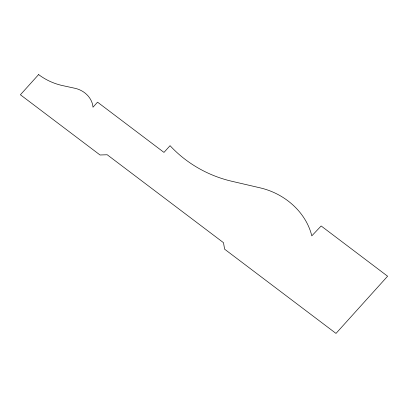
<?xml version="1.0" encoding="UTF-8"?>
<svg xmlns="http://www.w3.org/2000/svg" width="408" height="408" viewBox="0 0 408 408"><rect width="100%" height="100%" fill="white"/><g stroke="black" fill="none" stroke-linecap="round" stroke-linejoin="round"><path stroke-width="0.61" d="M38.612 74.582L20.4 94.773L100.031 154.984L107.217 154.76L223.492 242.684L224.614 249.186L336.003 333.418L387.6 276.216L321.157 225.971L311.794 235.87A63.138 53.606 23.5 0 0 260.161 187.859L231.734 181.249A105.233 89.342 23.5 0 1 170.059 145.676L163.99 152.408L97.548 102.168L92.993 107.212A21.048 17.87 23.5 0 0 75.011 88.301L62.582 85.593A52.617 44.671 23.5 0 1 38.612 74.582"/></g></svg>
